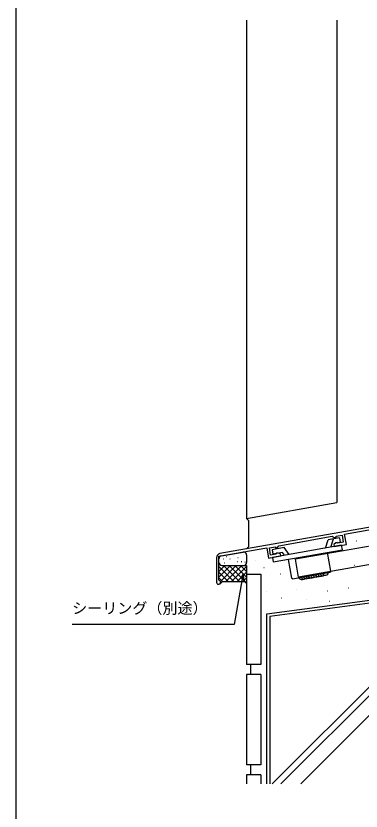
# Model space of a CAD drawing. Units: millimetres, scale not verified. Extents: x -437 to 438, y -681 to 678.
# Drawn here: x -436.8 to -264.7, y -194.3 to 202.3 of the extents above; entities that cross this region are included whole.
import ezdxf
from ezdxf.enums import TextEntityAlignment as Align

# ---------------------------------------------------------------- set-up
doc = ezdxf.new("R2010")
doc.units = ezdxf.units.MM
doc.header["$LTSCALE"] = 4
for name, color, linetype in [('0-2_YKK_11', 7, 'Continuous'), ('0-5_YKK_13', 4, 'Continuous'), ('0-6_YKK_D', 6, 'Continuous'), ('0-7_YKK_ZWAK', 7, 'Continuous'), ('0-8_YSS_K', 3, 'Continuous'), ('0-9_YSS_KE', 3, 'Continuous')]:
    doc.layers.add(name, color=color, linetype=linetype)
doc.styles.add('ＭＳ ゴシック', font='')
doc.styles.get('ＭＳ ゴシック').set_extended_font_data('MS Gothic')

msp = doc.modelspace()

# ---------------------------------------------------------------- linework, layer by layer
at = {"layer": '0-2_YKK_11'}
for p, q in [((-250, -50.9), (-335.143, -65.914)), ((-336.796, -67.883), (-336.796, -80.205))]:
    msp.add_line(p, q, dxfattribs=at)
for points in [[(-276.713, -60.434), (-277.377, -60.551), (-278.373, -61.387), (-278.199, -62.372), (-272.093, -61.295), (-272.996, -56.174), (-248.8, -51.907), (-248.8, -40.9), (-250, -40.9), (-250, -45.442)], [(-335.411, -79.282), (-335.596, -79.005), (-335.596, -67.212), (-311.798, -63.016), (-310.895, -68.137), (-304.789, -67.06), (-304.963, -66.075), (-306.184, -65.631), (-306.848, -65.748), (-307.013, -65.954), (-307.178, -66.161), (-309.84, -66.631), (-310.465, -63.085), (-307.378, -62.541), (-307.378, -63.099), (-306.382, -62.924), (-305.692, -61.939), (-279.102, -57.25), (-278.118, -57.94), (-277.234, -57.784), (-277.234, -57.226), (-274.225, -56.695), (-273.599, -60.24), (-276.261, -60.71), (-276.487, -60.572), (-276.713, -60.434)]]:
    msp.add_lwpolyline(points, dxfattribs=at)
for centre, radius, start, end in [((-334.796, -67.883), 2, 99.99999, 180.00002), ((-335.796, -80.205), 1, 180.00002, 67.38012)]:
    msp.add_arc(centre, radius, start, end, dxfattribs=at)
at = {"layer": '0-5_YKK_13'}
for p, q in [((-282.426, -63.117), (-281.095, -59.023)), ((-275.588, -58.052), (-281.095, -59.023)), ((-279.832, -62.659), (-278.501, -58.566)), ((-275.588, -58.052), (-275.189, -60.318)), ((-303.072, -62.899), (-309.072, -63.957)), ((-300.667, -66.333), (-303.072, -62.899)), ((-275.189, -60.318), (-276.858, -60.612)), ((-309.072, -63.957), (-308.672, -66.222)), ((-303.916, -65.383), (-308.672, -66.222)), ((-302.967, -66.739), (-303.916, -65.383)), ((-279.773, -74.631), (-281.423, -65.275)), ((-301.119, -68.748), (-299.469, -78.104)), ((-298.89, -78.51), (-280.179, -75.21)), ((-279.773, -74.631), (-280.179, -75.21)), ((-298.89, -78.51), (-299.469, -78.104))]:
    msp.add_line(p, q, dxfattribs=at)
msp.add_lwpolyline([(-308.904, -67.786), (-308.505, -70.051), (-274.037, -63.973), (-274.436, -61.708)], close=True, dxfattribs=at)
at = {"layer": '0-6_YKK_D'}
for points in [[(-323.549, -75.956), (-323.992, -78.468), (-328.001, -101.205), (-408.757, -101.205)], [(-324.665, -78.349), (-323.549, -75.956), (-323.319, -78.586)]]:
    msp.add_lwpolyline(points, dxfattribs=at)
at = {"layer": '0-7_YKK_ZWAK'}
msp.add_line((-436.8, 644.1), (-436.8, -680.9), dxfattribs=at)
at = {"layer": '0-8_YSS_K'}
for p, q in [((-321.798, 200.102), (-321.798, -48.329)), ((-276.798, 200.102), (-276.798, -40.394)), ((-320.798, -49.329), (-320.798, -62.56)), ((-205.682, -52.525), (-297.473, -68.71)), ((-320.798, -62.56), (-321.798, -63.56)), ((-204.119, -61.388), (-295.91, -77.573)), ((-267.152, -59.483), (-267.052, -59.483)), ((-334.356, -66.993), (-323.559, -65.089)), ((-331.94, -67.28), (-331.84, -67.28)), ((-331.94, -67.28), (-331.84, -67.28)), ((-328.389, -66.921), (-328.289, -66.921)), ((-323.546, -66.384), (-323.446, -66.384)), ((-321.798, -66.567), (-321.798, -70.3)), ((-335.596, -70.3), (-335.596, -68.471)), ((-333.483, -68.571), (-333.383, -68.571)), ((-332.823, -70.409), (-332.623, -70.409)), ((-330.146, -68.499), (-330.046, -68.499)), ((-326.367, -69.804), (-326.167, -69.804)), ((-326.129, -67.889), (-326.029, -67.889)), ((-324.47, -69.844), (-324.27, -69.844)), ((-322.685, -69.969), (-322.585, -69.969)), ((-317.272, -69.115), (-317.172, -69.115)), ((-295.907, -77.573), (-297.47, -68.709)), ((-335.596, -74.801), (-332.595, -71.8)), ((-335.596, -77.629), (-329.767, -71.8)), ((-335.596, -72.321), (-328.115, -79.803)), ((-335.596, -75.15), (-330.943, -79.803)), ((-334.9, -79.762), (-326.938, -71.8)), ((-334.096, -71.8), (-321.798, -71.8)), ((-333.289, -71.8), (-325.286, -79.803)), ((-332.112, -79.803), (-324.11, -71.8)), ((-330.46, -71.8), (-321.8, -80.46)), ((-329.284, -79.803), (-321.798, -72.317)), ((-327.632, -71.8), (-321.798, -77.634)), ((-326.455, -79.803), (-321.798, -75.146)), ((-324.803, -71.8), (-321.798, -74.805)), ((-321.798, -71.8), (-321.798, -80.803)), ((-313.202, -72.754), (-313.102, -72.754)), ((-268.231, -71.604), (-268.031, -71.604)), ((-335.596, -77.978), (-333.772, -79.803)), ((-323.627, -79.803), (-321.798, -77.974)), ((-163.298, -77.617), (-310.298, -97.216)), ((-304.849, -75.964), (-304.749, -75.964)), ((-333.788, -79.803), (-335.093, -81.107)), ((-333.788, -79.803), (-322.798, -79.803)), ((-322.798, -79.803), (-321.798, -80.803)), ((-196.123, -81.993), (-294.846, -180.716)), ((-271.085, -83.02), (-270.885, -83.02)), ((-311.917, -84.954), (-311.817, -84.954)), ((-212.441, -84.169), (-308.988, -180.716)), ((-207.545, -83.516), (-304.745, -180.716)), ((-297.138, -83.884), (-297.038, -83.884)), ((-281.502, -84.526), (-281.402, -84.526)), ((-304.421, -87.951), (-304.321, -87.951)), ((-291.998, -88.593), (-291.898, -88.593)), ((-280.539, -89.62), (-280.339, -89.62)), ((-310.298, -97.216), (-310.298, -180.716))]:
    msp.add_line(p, q, dxfattribs=at)
msp.add_lwpolyline([(-320.798, -49.329), (-321.798, -48.329), (-276.798, -40.394)], dxfattribs=at)
for centre, start, end in [((-334.096, -68.471), 100, 180), ((-323.298, -66.567), 0, 100), ((-334.096, -70.3), 180, 270), ((-323.298, -70.3), 270, 0), ((-282.615, -75.229), 190.0001, 10.0001), ((-294.433, -77.313), 190.0001, 303.57828), ((-293.251, -77.104), 190.0001, 303.57828), ((-292.07, -76.896), 190.0001, 303.57828), ((-290.888, -76.688), 190.0001, 303.57828), ((-289.706, -76.479), 190.0001, 303.57828), ((-288.524, -76.271), 190.0001, 303.57828), ((-287.343, -76.063), 190.0001, 303.57828), ((-286.161, -75.854), 190.0001, 303.57828), ((-284.979, -75.646), 190.0001, 303.57828), ((-283.797, -75.437), 190.0001, 303.57828)]:
    msp.add_arc(centre, 1.5, start, end, dxfattribs=at)
at = {"layer": '0-9_YSS_KE'}
for p, q in [((-321.798, -76.204), (-321.798, -121.204)), ((-321.798, -76.204), (-314.798, -76.204)), ((-314.798, -76.204), (-314.798, -121.204)), ((-311.798, -95.903), (-161.798, -75.903)), ((-311.798, -180.716), (-311.798, -95.903)), ((-314.798, -121.204), (-321.799, -121.204)), ((-319.798, -121.204), (-319.798, -126.204)), ((-314.798, -126.204), (-321.799, -126.204)), ((-321.798, -126.204), (-321.798, -171.204)), ((-314.798, -126.204), (-314.798, -171.204)), ((-314.799, -171.204), (-321.799, -171.204)), ((-319.798, -171.204), (-319.798, -176.204)), ((-314.798, -176.204), (-321.799, -176.204)), ((-321.798, -176.204), (-321.798, -180.716)), ((-314.798, -176.204), (-314.798, -180.716))]:
    msp.add_line(p, q, dxfattribs=at)

# ---------------------------------------------------------------- texts
at = {"layer": '0-6_YKK_D', "style": 'ＭＳ ゴシック'}
msp.add_text('シーリング（別途）', height=5.499, dxfattribs=at).set_placement((-408.76, -97.515), align=Align.BOTTOM_LEFT)

doc.saveas('drawing.dxf')
